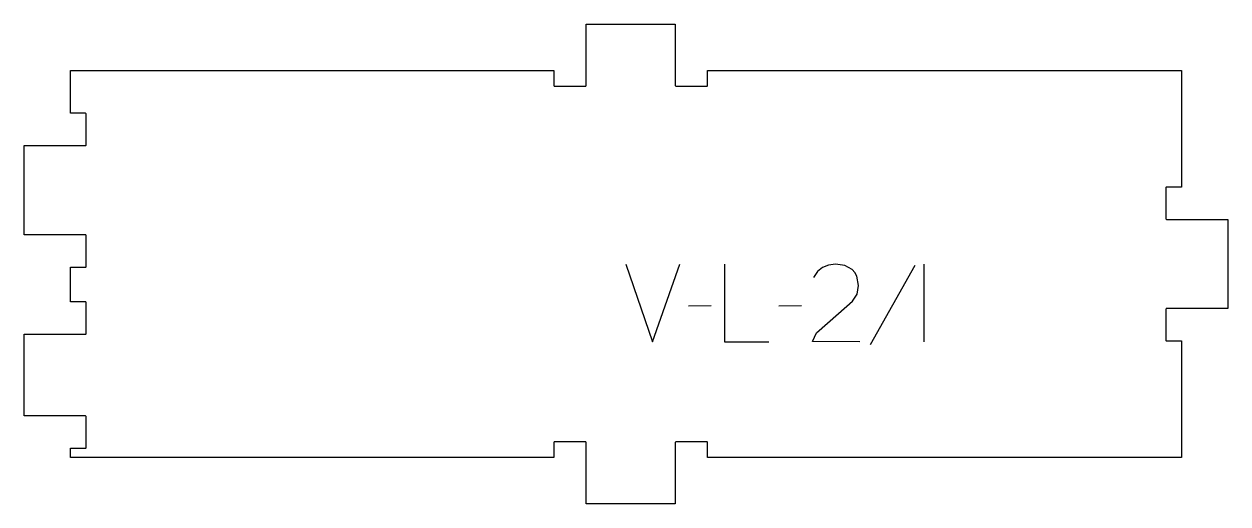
# Model space of a CAD drawing. Header units: millimetres. Extents: x -231 to 234, y -93 to 93.
import ezdxf

# ---------------------------------------------------------------- set-up
doc = ezdxf.new("R2010")
doc.units = ezdxf.units.MM
doc.layers.add('1_ANYTOOL_1MMDEEP_LABELS_S', color=2, linetype='Continuous', true_color=0xffff00)
doc.layers.add('4_ANYTOOL_CUTTHROUGH_OUTSI', color=5, linetype='Continuous', true_color=0x0000ff)

msp = doc.modelspace()

# ---------------------------------------------------------------- linework, layer by layer
at = {"layer": '1_ANYTOOL_1MMDEEP_LABELS_S'}
for p, q in [((116.61, 0), (116.61, -30)), ((113.1, -0.47), (95.91, -31.24)), ((34.41, -16.11), (25.63, -16.2)), ((69.3, -16.11), (60.51, -16.2))]:
    msp.add_line(p, q, dxfattribs=at)
for points in [[(1.29, 0), (11.66, -30), (22.2, 0)], [(39.56, 0), (39.56, -30), (56.66, -30)], [(91.89, -29.96), (73.59, -29.91), (75.15, -26.54), (83.61, -19.07), (89.06, -14.36), (90.82, -11.58), (91.41, -8.23), (90.78, -4.68), (89.99, -3.27), (88.89, -2.1), (86.03, -0.53), (82.5, 0), (79.75, -0.32), (77.42, -1.28), (75.51, -2.87), (74.01, -5.1)]]:
    msp.add_lwpolyline(points, dxfattribs=at)
at = {"layer": '4_ANYTOOL_CUTTHROUGH_OUTSI'}
msp.add_lwpolyline([(-26.52, -68.93), (-26.52, -74.68), (-213.47, -74.68), (-213.47, -71.18), (-207.72, -71.18, 0.414214), (-207.47, -70.93), (-207.47, -58.93, 0.414214), (-207.72, -58.68), (-231.47, -58.68), (-231.47, -27.09), (-207.72, -27.09, 0.414214), (-207.47, -26.84), (-207.47, -14.84, 0.414214), (-207.72, -14.59), (-213.47, -14.59), (-213.47, -1.18), (-207.72, -1.18, 0.414214), (-207.47, -0.93), (-207.47, 11.07, 0.414214), (-207.72, 11.32), (-231.47, 11.32), (-231.47, 45.82), (-207.72, 45.82, 0.414214), (-207.47, 46.07), (-207.47, 58.07, 0.414214), (-207.72, 58.32), (-213.47, 58.32), (-213.47, 74.82), (-26.52, 74.82), (-26.52, 69.07, 0.414214), (-26.27, 68.82), (-14.27, 68.82, 0.414214), (-14.02, 69.07), (-14.02, 92.82), (20.48, 92.82), (20.48, 69.07, 0.414214), (20.73, 68.82), (32.73, 68.82, 0.414214), (32.98, 69.07), (32.98, 74.82), (216.29, 74.82), (216.29, 29.82), (210.54, 29.82, 0.414214), (210.29, 29.57), (210.29, 17.57, 0.414214), (210.54, 17.32), (234.29, 17.32), (234.29, -17.18), (210.54, -17.18, 0.414214), (210.29, -17.43), (210.29, -29.43, 0.414214), (210.54, -29.68), (216.29, -29.68), (216.29, -74.68), (32.98, -74.68), (32.98, -68.93, 0.414214), (32.73, -68.68), (20.73, -68.68, 0.414214), (20.48, -68.93), (20.48, -92.68), (-14.02, -92.68), (-14.02, -68.93, 0.414214), (-14.27, -68.68), (-26.27, -68.68, 0.414214)], format="xyb", close=True, dxfattribs=at)

doc.saveas('drawing.dxf')
